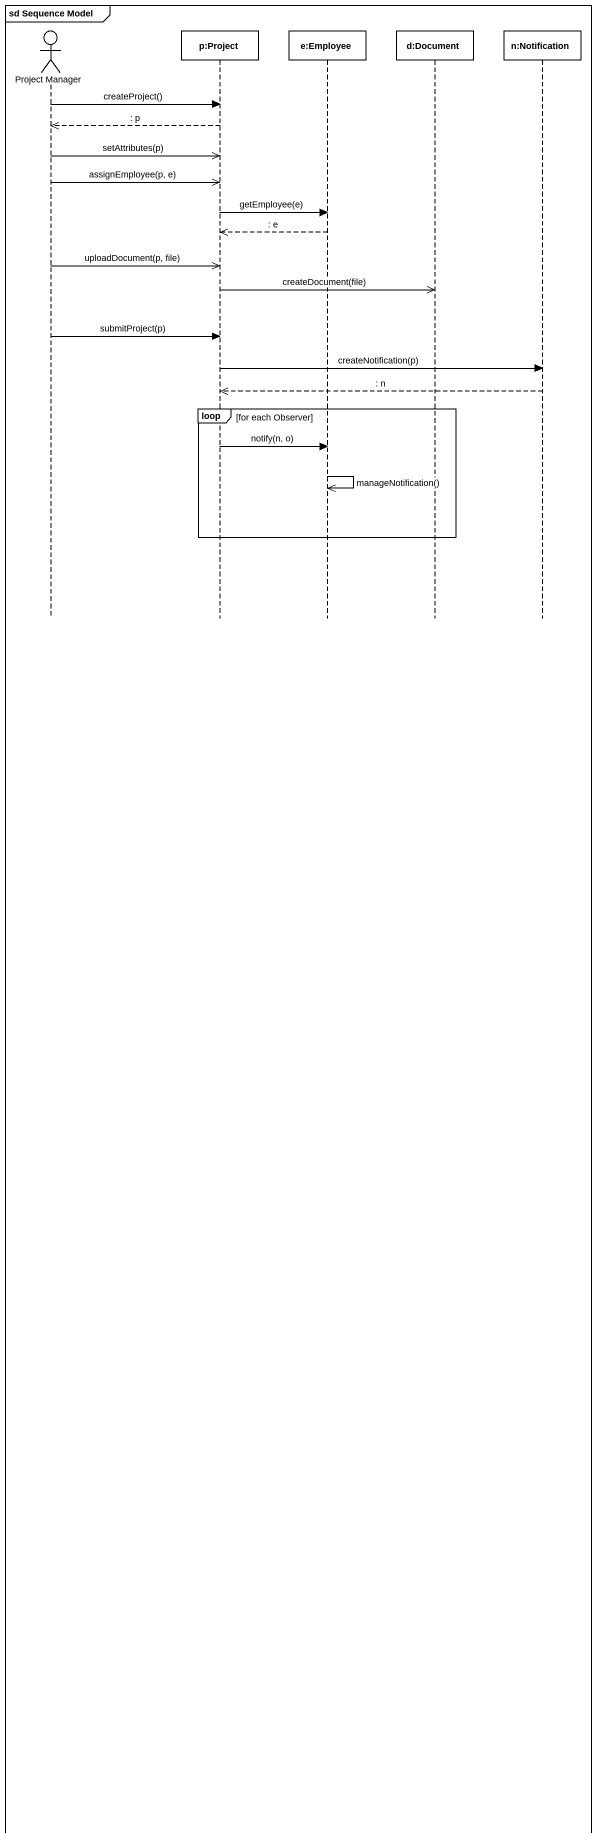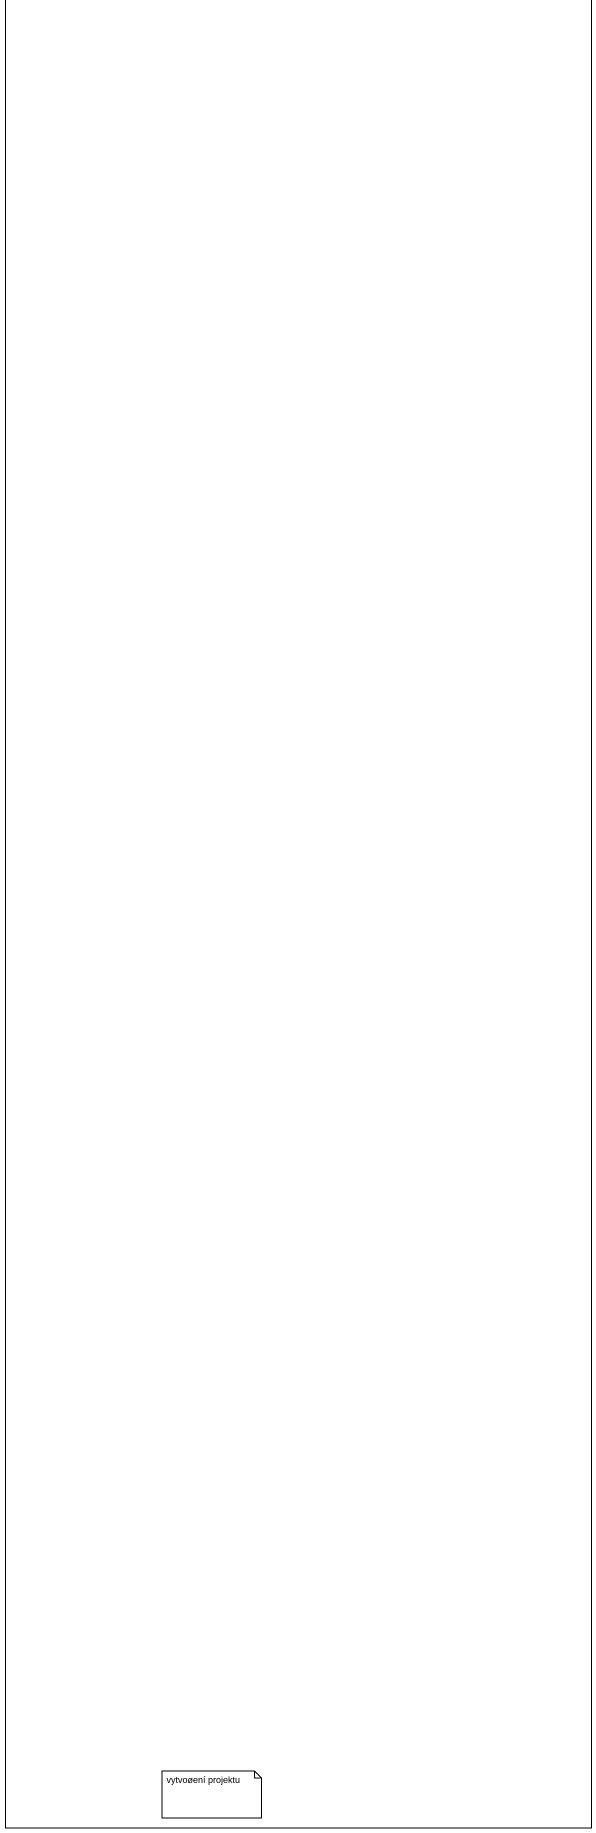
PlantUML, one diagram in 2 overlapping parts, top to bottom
@startuml
mainframe sd Sequence Model
hide footbox
actor "Project Manager" as Project_Manager
participant "p:Project" as p_Project
participant "e:Employee" as e_Employee
participant "d:Document" as d_Document
participant "n:Notification" as n_Notification

Project_Manager -> p_Project : createProject()
p_Project -->> Project_Manager : : p
Project_Manager ->> p_Project : setAttributes(p)
Project_Manager ->> p_Project : assignEmployee(p, e)
p_Project -> e_Employee : getEmployee(e)
e_Employee -->> p_Project : : e
Project_Manager ->> p_Project : uploadDocument(p, file)
p_Project ->> d_Document : createDocument(file)
Project_Manager -> p_Project : submitProject(p)
p_Project -> n_Notification : createNotification(p)
n_Notification -->> p_Project : : n
loop for each Observer
  p_Project -> e_Employee : notify(n, o)
  e_Employee ->> e_Employee : manageNotification()
end
note over p_Project : vytvoøení projektu
@enduml
